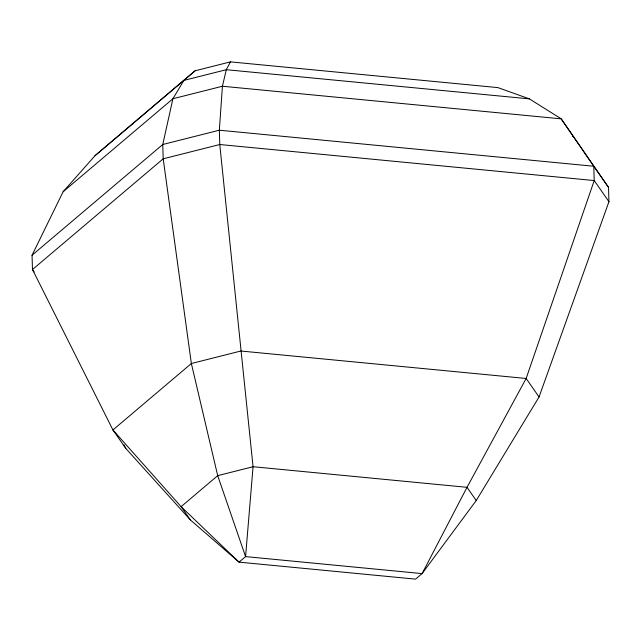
<?xml version="1.0" encoding="UTF-8"?>
<svg xmlns="http://www.w3.org/2000/svg" width="641" height="641" viewBox="0 0 641 641"><rect width="100%" height="100%" fill="white"/><g stroke="black" fill="none" stroke-linecap="round" stroke-linejoin="round"><path stroke-width="0.96" d="M539.049 396.979L608.95 201.707L608.525 187.388L561.196 118.841L529.418 98.874L497.905 87.609L230.448 61.873L195.088 70.798L94.988 155.707L63.114 191.747L32.05 255.222L32.475 269.532L112.928 429.951L125.836 448.46L190.313 519.875L239.045 562.141L415.568 579.127L422.107 573.591L476.239 500.533L539.049 396.979L526.149 378.47L240.864 351.02L191.363 363.519L112.928 429.951L181.099 506.654L239.045 562.141L245.575 556.604L253.059 466.72L219.767 144.521L219.342 130.211L222.419 86.239L226.305 69.701L230.448 61.873M195.088 70.798L94.988 155.707M63.114 191.747L172.91 98.738L183.871 80.413L226.305 69.701L529.418 98.874M32.05 255.222L162.766 144.497L219.342 130.211L593.782 166.243L608.525 187.388M572.453 136.245L574.096 137.342M608.95 201.707L594.207 180.554L593.782 166.243L561.196 118.841L222.419 86.239L172.91 98.738L162.766 144.497L163.191 158.808L191.363 363.519L217.7 475.654L245.575 556.604L422.107 573.591L467.017 487.312L526.149 378.47L594.207 180.554L219.767 144.521L163.191 158.808L32.475 269.532L34.173 271.976M476.239 500.533L467.017 487.312L253.059 466.72L217.7 475.654L181.099 506.654L190.313 519.875M124.058 444.894L125.836 448.46"/></g></svg>
